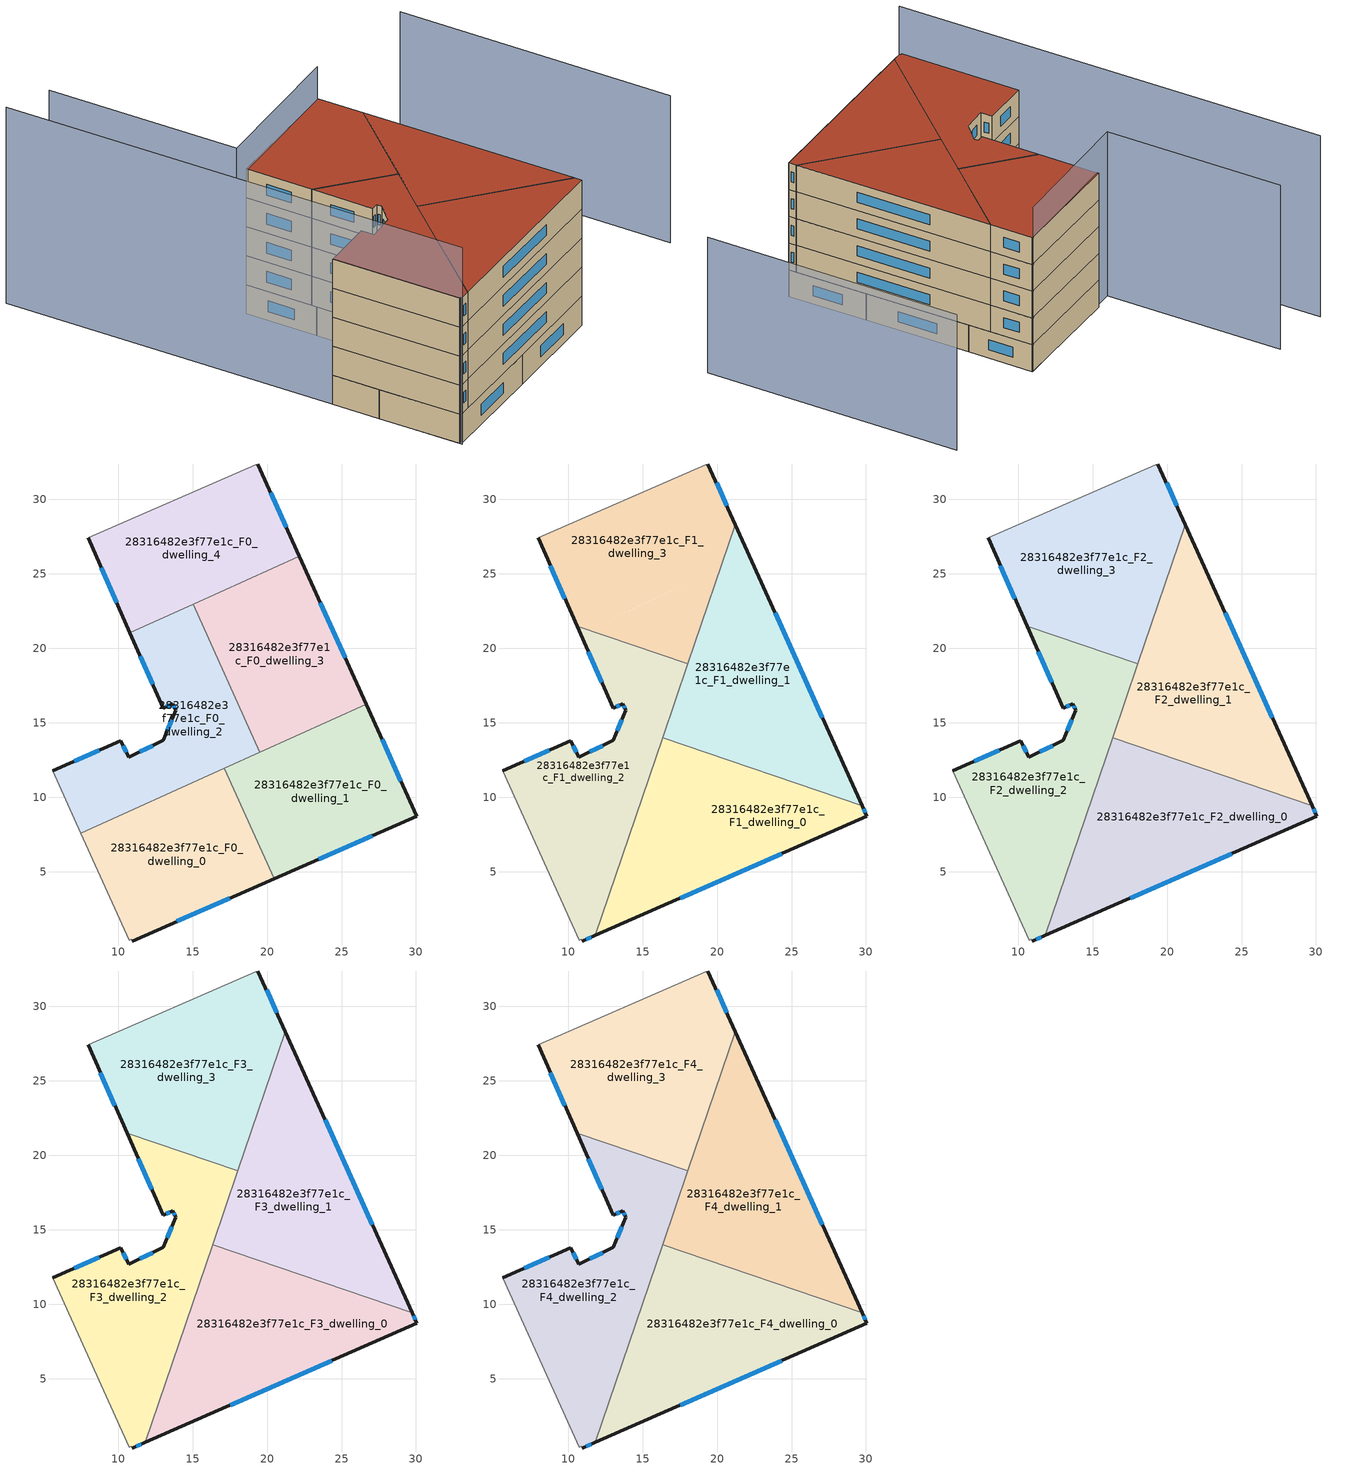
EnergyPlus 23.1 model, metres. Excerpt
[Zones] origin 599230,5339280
28316482e3f77e1c_F0_dwelling_0
 floor ground (EU_floor_Construction): 17.14,11.95 20.49,4.53 10.96,0.35 10.9,0.46 10.74,0.39 7.49,7.6 z0
 wall outside (EU_wall_Construction): 10.96,0.35 20.49,4.53 z0:3
 wall to 28316482e3f77e1c_F0_dwelling_1 (EU_wall_Construction): 20.49,4.53 17.14,11.95 z0:3
 wall adiabatic (EU_wall_Construction): 7.49,7.6 10.74,0.39 10.9,0.46 10.96,0.35 z0:3
 wall to 28316482e3f77e1c_F0_dwelling_2 (EU_wall_Construction): 17.14,11.95 7.49,7.6 z0:3
 window (EU_Window_Construction): 13.95,1.66 17.5,3.22 z0.94:2.06
28316482e3f77e1c_F0_dwelling_1
 floor ground (EU_floor_Construction): 26.67,16.24 30.06,8.73 20.49,4.53 17.14,11.95 z0
 wall outside (EU_wall_Construction): 20.49,4.53 30.06,8.73 26.67,16.24 z0:3
 wall to 28316482e3f77e1c_F0_dwelling_3 (EU_wall_Construction): 26.67,16.24 19.52,13.02 z0:3
 wall to 28316482e3f77e1c_F0_dwelling_2 (EU_wall_Construction): 19.52,13.02 17.14,11.95 z0:3
 window (EU_Window_Construction): 23.49,5.84 27.06,7.41 / 28.99,11.08 27.73,13.89 z0.94:2.06
28316482e3f77e1c_F0_dwelling_2
 floor ground (EU_floor_Construction): 15.03,22.97 19.52,13.02 7.49,7.6 5.6,11.77 10.18,13.79 10.72,12.69 13.04,13.83 13.86,15.84 13.67,16.28 13.02,15.99 10.79,21.06 z0
 wall outside (EU_wall_Construction): 10.79,21.06 13.02,15.99 13.67,16.28 13.86,15.84 13.04,13.83 10.72,12.69 10.18,13.79 5.6,11.77 z0:3
 wall to 28316482e3f77e1c_F0_dwelling_3 (EU_wall_Construction): 19.52,13.02 15.03,22.97 z0:3
 wall adiabatic (EU_wall_Construction): 5.6,11.77 7.49,7.6 z0:3
 wall to 28316482e3f77e1c_F0_dwelling_4 (EU_wall_Construction): 15.03,22.97 10.79,21.06 z0:3
 window (EU_Window_Construction): 8.74,13.16 7.04,12.41 / 10.55,13.04 10.35,13.45 / 12.31,13.47 11.44,13.05 / 13.6,15.21 13.3,14.46 / 13.73,16.14 13.8,15.98 / 13.22,16.08 13.47,16.19 / 11.49,19.47 12.32,17.58 z0.94:2.06
28316482e3f77e1c_F0_dwelling_3
 floor ground (EU_floor_Construction): 22.18,26.2 26.67,16.24 19.52,13.02 15.03,22.97 z0
 wall outside (EU_wall_Construction): 26.67,16.24 22.18,26.2 z0:3
 wall to 28316482e3f77e1c_F0_dwelling_4 (EU_wall_Construction): 22.18,26.2 15.03,22.97 z0:3
 window (EU_Window_Construction): 25.26,19.36 23.59,23.08 z0.94:2.06
28316482e3f77e1c_F0_dwelling_4
 floor ground (EU_floor_Construction): 19.39,32.38 22.18,26.2 10.79,21.06 7.98,27.42 19.25,32.33 z0
 wall outside (EU_wall_Construction): 22.18,26.2 19.39,32.38 / 7.98,27.42 10.79,21.06 z0:3
 wall adiabatic (EU_wall_Construction): 19.39,32.38 19.25,32.33 7.98,27.42 z0:3
 window (EU_Window_Construction): 21.3,28.13 20.26,30.44 / 8.86,25.43 9.91,23.05 z0.94:2.06
28316482e3f77e1c_F1_dwelling_0
 floor to 28316482e3f77e1c_F0_dwelling_0 (EU_floor_Construction): 17.14,11.95 20.49,4.53 11.81,0.72 15.37,11.15 z3
 floor to 28316482e3f77e1c_F0_dwelling_1 (EU_floor_Construction): 29.74,9.43 30.06,8.73 20.49,4.53 17.14,11.95 19.39,12.96 z3
 floor to 28316482e3f77e1c_F0_dwelling_2 (EU_floor_Construction): 19.39,12.96 15.37,11.15 16.34,14 z3
 wall outside (EU_wall_Construction): 11.81,0.72 30.06,8.73 29.74,9.43 z3:6
 wall to 28316482e3f77e1c_F1_dwelling_1 (EU_wall_Construction): 29.74,9.43 16.34,14 z3:6
 wall to 28316482e3f77e1c_F1_dwelling_2 (EU_wall_Construction): 16.34,14 11.81,0.72 z3:6
 window (EU_Window_Construction): 29.96,8.95 29.84,9.21 / 17.53,3.23 24.34,6.22 z3.94:5.06
28316482e3f77e1c_F1_dwelling_1
 floor to 28316482e3f77e1c_F0_dwelling_1 (EU_floor_Construction): 26.67,16.24 29.74,9.43 19.39,12.96 z3
 floor to 28316482e3f77e1c_F0_dwelling_3 (EU_floor_Construction): 22.18,26.2 26.67,16.24 19.52,13.02 17.52,17.45 20.2,25.3 z3
 floor to 28316482e3f77e1c_F0_dwelling_2 (EU_floor_Construction): 17.52,17.45 19.52,13.02 19.39,12.96 16.34,14 z3
 floor to 28316482e3f77e1c_F0_dwelling_4 (EU_floor_Construction): 21.22,28.31 22.18,26.2 20.2,25.3 z3
 wall outside (EU_wall_Construction): 29.74,9.43 21.22,28.31 z3:6
 wall to 28316482e3f77e1c_F1_dwelling_3 (EU_wall_Construction): 21.22,28.31 18.03,18.95 z3:6
 wall to 28316482e3f77e1c_F1_dwelling_2 (EU_wall_Construction): 18.03,18.95 16.34,14 z3:6
 window (EU_Window_Construction): 27.07,15.35 23.89,22.39 z3.94:5.06
28316482e3f77e1c_F1_dwelling_2
 floor to 28316482e3f77e1c_F0_dwelling_2 (EU_floor_Construction): 16.63,19.43 17.52,17.45 15.37,11.15 7.49,7.6 5.6,11.77 10.18,13.79 10.72,12.69 13.04,13.83 13.86,15.84 13.67,16.28 13.02,15.99 10.79,21.06 11.25,21.27 z3
 floor to 28316482e3f77e1c_F0_dwelling_0 (EU_floor_Construction): 15.37,11.15 11.81,0.72 10.96,0.35 10.9,0.46 10.74,0.39 7.49,7.6 z3
 floor to 28316482e3f77e1c_F0_dwelling_3 (EU_floor_Construction): 18.03,18.95 17.52,17.45 16.63,19.43 z3
 floor to 28316482e3f77e1c_F0_dwelling_4 (EU_floor_Construction): 11.25,21.27 10.79,21.06 10.6,21.49 z3
 wall outside (EU_wall_Construction): 10.6,21.49 13.02,15.99 13.67,16.28 13.86,15.84 13.04,13.83 10.72,12.69 10.18,13.79 5.6,11.77 / 10.96,0.35 11.81,0.72 z3:6
 wall adiabatic (EU_wall_Construction): 5.6,11.77 10.74,0.39 10.9,0.46 10.96,0.35 z3:6
 wall to 28316482e3f77e1c_F1_dwelling_3 (EU_wall_Construction): 18.03,18.95 10.6,21.49 z3:6
 window (EU_Window_Construction): 8.74,13.16 7.04,12.41 / 10.55,13.04 10.35,13.45 / 12.31,13.47 11.44,13.05 / 13.6,15.21 13.3,14.46 / 13.73,16.14 13.8,15.98 / 13.22,16.08 13.47,16.19 / 11.36,19.77 12.26,17.71 / 11.23,0.46 11.55,0.6 z3.94:5.06
28316482e3f77e1c_F1_dwelling_3
 floor to 28316482e3f77e1c_F0_dwelling_3 (EU_floor_Construction): 20.2,25.3 18.03,18.95 16.63,19.43 15.03,22.97 z3
 floor to 28316482e3f77e1c_F0_dwelling_4 (EU_floor_Construction): 19.39,32.38 21.22,28.31 20.2,25.3 11.25,21.27 10.6,21.49 7.98,27.42 19.25,32.33 z3
 floor to 28316482e3f77e1c_F0_dwelling_2 (EU_floor_Construction): 15.03,22.97 16.63,19.43 11.25,21.27 z3
 wall outside (EU_wall_Construction): 21.22,28.31 19.39,32.38 / 7.98,27.42 10.6,21.49 z3:6
 wall adiabatic (EU_wall_Construction): 19.39,32.38 19.25,32.33 7.98,27.42 z3:6
 window (EU_Window_Construction): 20.65,29.59 19.96,31.11 / 8.8,25.56 9.78,23.35 z3.94:5.06
28316482e3f77e1c_F2_dwelling_0
 floor to 28316482e3f77e1c_F1_dwelling_0 (EU_floor_Construction): 29.74,9.43 30.06,8.73 11.81,0.72 16.34,14 z6
 wall outside (EU_wall_Construction): 11.81,0.72 30.06,8.73 29.74,9.43 z6:9
 wall to 28316482e3f77e1c_F2_dwelling_1 (EU_wall_Construction): 29.74,9.43 16.34,14 z6:9
 wall to 28316482e3f77e1c_F2_dwelling_2 (EU_wall_Construction): 16.34,14 11.81,0.72 z6:9
 window (EU_Window_Construction): 29.96,8.95 29.84,9.21 / 17.53,3.23 24.34,6.22 z6.94:8.06
28316482e3f77e1c_F2_dwelling_1
 floor to 28316482e3f77e1c_F1_dwelling_1 (EU_floor_Construction): 21.22,28.31 29.74,9.43 16.34,14 z6
 wall outside (EU_wall_Construction): 29.74,9.43 21.22,28.31 z6:9
 wall to 28316482e3f77e1c_F2_dwelling_3 (EU_wall_Construction): 21.22,28.31 18.03,18.95 z6:9
 wall to 28316482e3f77e1c_F2_dwelling_2 (EU_wall_Construction): 18.03,18.95 16.34,14 z6:9
 window (EU_Window_Construction): 27.07,15.35 23.89,22.39 z6.94:8.06
28316482e3f77e1c_F2_dwelling_2
 floor to 28316482e3f77e1c_F1_dwelling_2 (EU_floor_Construction): 18.03,18.95 11.81,0.72 10.96,0.35 10.9,0.46 10.74,0.39 5.6,11.77 10.18,13.79 10.72,12.69 13.04,13.83 13.86,15.84 13.67,16.28 13.02,15.99 10.6,21.49 z6
 wall outside (EU_wall_Construction): 10.6,21.49 13.02,15.99 13.67,16.28 13.86,15.84 13.04,13.83 10.72,12.69 10.18,13.79 5.6,11.77 / 10.96,0.35 11.81,0.72 z6:9
 wall adiabatic (EU_wall_Construction): 5.6,11.77 10.74,0.39 10.9,0.46 10.96,0.35 z6:9
 wall to 28316482e3f77e1c_F2_dwelling_3 (EU_wall_Construction): 18.03,18.95 10.6,21.49 z6:9
 window (EU_Window_Construction): 8.74,13.16 7.04,12.41 / 10.55,13.04 10.35,13.45 / 12.31,13.47 11.44,13.05 / 13.6,15.21 13.3,14.46 / 13.73,16.14 13.8,15.98 / 13.22,16.08 13.47,16.19 / 11.36,19.77 12.26,17.71 / 11.23,0.46 11.55,0.6 z6.94:8.06
28316482e3f77e1c_F2_dwelling_3
 floor to 28316482e3f77e1c_F1_dwelling_3 (EU_floor_Construction): 19.39,32.38 21.22,28.31 18.03,18.95 10.6,21.49 7.98,27.42 19.25,32.33 z6
 wall outside (EU_wall_Construction): 21.22,28.31 19.39,32.38 / 7.98,27.42 10.6,21.49 z6:9
 wall adiabatic (EU_wall_Construction): 19.39,32.38 19.25,32.33 7.98,27.42 z6:9
 window (EU_Window_Construction): 20.65,29.59 19.96,31.11 / 8.8,25.56 9.78,23.35 z6.94:8.06
28316482e3f77e1c_F3_dwelling_0
 floor to 28316482e3f77e1c_F2_dwelling_0 (EU_floor_Construction): 29.74,9.43 30.06,8.73 11.81,0.72 16.34,14 z9
 wall outside (EU_wall_Construction): 11.81,0.72 30.06,8.73 29.74,9.43 z9:12
 wall to 28316482e3f77e1c_F3_dwelling_1 (EU_wall_Construction): 29.74,9.43 16.34,14 z9:12
 wall to 28316482e3f77e1c_F3_dwelling_2 (EU_wall_Construction): 16.34,14 11.81,0.72 z9:12
 window (EU_Window_Construction): 29.96,8.95 29.84,9.21 / 17.53,3.23 24.34,6.22 z9.94:11.06
28316482e3f77e1c_F3_dwelling_1
 floor to 28316482e3f77e1c_F2_dwelling_1 (EU_floor_Construction): 21.22,28.31 29.74,9.43 16.34,14 z9
 wall outside (EU_wall_Construction): 29.74,9.43 21.22,28.31 z9:12
 wall to 28316482e3f77e1c_F3_dwelling_3 (EU_wall_Construction): 21.22,28.31 18.03,18.95 z9:12
 wall to 28316482e3f77e1c_F3_dwelling_2 (EU_wall_Construction): 18.03,18.95 16.34,14 z9:12
 window (EU_Window_Construction): 27.07,15.35 23.89,22.39 z9.94:11.06
28316482e3f77e1c_F3_dwelling_2
 floor to 28316482e3f77e1c_F2_dwelling_2 (EU_floor_Construction): 18.03,18.95 11.81,0.72 10.96,0.35 10.9,0.46 10.74,0.39 5.6,11.77 10.18,13.79 10.72,12.69 13.04,13.83 13.86,15.84 13.67,16.28 13.02,15.99 10.6,21.49 z9
 wall outside (EU_wall_Construction): 10.6,21.49 13.02,15.99 13.67,16.28 13.86,15.84 13.04,13.83 10.72,12.69 10.18,13.79 5.6,11.77 / 10.96,0.35 11.81,0.72 z9:12
 wall adiabatic (EU_wall_Construction): 5.6,11.77 10.74,0.39 10.9,0.46 10.96,0.35 z9:12
 wall to 28316482e3f77e1c_F3_dwelling_3 (EU_wall_Construction): 18.03,18.95 10.6,21.49 z9:12
 window (EU_Window_Construction): 8.74,13.16 7.04,12.41 / 10.55,13.04 10.35,13.45 / 12.31,13.47 11.44,13.05 / 13.6,15.21 13.3,14.46 / 13.73,16.14 13.8,15.98 / 13.22,16.08 13.47,16.19 / 11.36,19.77 12.26,17.71 / 11.23,0.46 11.55,0.6 z9.94:11.06
28316482e3f77e1c_F3_dwelling_3
 floor to 28316482e3f77e1c_F2_dwelling_3 (EU_floor_Construction): 19.39,32.38 21.22,28.31 18.03,18.95 10.6,21.49 7.98,27.42 19.25,32.33 z9
 wall outside (EU_wall_Construction): 21.22,28.31 19.39,32.38 / 7.98,27.42 10.6,21.49 z9:12
 wall adiabatic (EU_wall_Construction): 19.39,32.38 19.25,32.33 7.98,27.42 z9:12
 window (EU_Window_Construction): 20.65,29.59 19.96,31.11 / 8.8,25.56 9.78,23.35 z9.94:11.06
28316482e3f77e1c_F4_dwelling_0
 floor to 28316482e3f77e1c_F3_dwelling_0 (EU_floor_Construction): 29.74,9.43 30.06,8.73 11.81,0.72 16.34,14 z12
 wall outside (EU_wall_Construction): 11.81,0.72 30.06,8.73 29.74,9.43 z12:15
 wall to 28316482e3f77e1c_F4_dwelling_1 (EU_wall_Construction): 29.74,9.43 16.34,14 z12:15
 wall to 28316482e3f77e1c_F4_dwelling_2 (EU_wall_Construction): 16.34,14 11.81,0.72 z12:15
 window (EU_Window_Construction): 29.96,8.95 29.84,9.21 / 17.53,3.23 24.34,6.22 z12.94:14.06
 roof outside (EU_roof_Construction): 30.06,8.73 29.74,9.43 16.34,14 11.81,0.72 z15
28316482e3f77e1c_F4_dwelling_1
 floor to 28316482e3f77e1c_F3_dwelling_1 (EU_floor_Construction): 21.22,28.31 29.74,9.43 16.34,14 z12
 wall outside (EU_wall_Construction): 29.74,9.43 21.22,28.31 z12:15
 wall to 28316482e3f77e1c_F4_dwelling_3 (EU_wall_Construction): 21.22,28.31 18.03,18.95 z12:15
 wall to 28316482e3f77e1c_F4_dwelling_2 (EU_wall_Construction): 18.03,18.95 16.34,14 z12:15
 window (EU_Window_Construction): 27.07,15.35 23.89,22.39 z12.94:14.06
 roof outside (EU_roof_Construction): 29.74,9.43 21.22,28.31 16.34,14 z15
28316482e3f77e1c_F4_dwelling_2
 floor to 28316482e3f77e1c_F3_dwelling_2 (EU_floor_Construction): 18.03,18.95 11.81,0.72 10.96,0.35 10.9,0.46 10.74,0.39 5.6,11.77 10.18,13.79 10.72,12.69 13.04,13.83 13.86,15.84 13.67,16.28 13.02,15.99 10.6,21.49 z12
 wall outside (EU_wall_Construction): 10.6,21.49 13.02,15.99 13.67,16.28 13.86,15.84 13.04,13.83 10.72,12.69 10.18,13.79 5.6,11.77 / 10.96,0.35 11.81,0.72 z12:15
 wall adiabatic (EU_wall_Construction): 5.6,11.77 10.74,0.39 10.9,0.46 10.96,0.35 z12:15
 wall to 28316482e3f77e1c_F4_dwelling_3 (EU_wall_Construction): 18.03,18.95 10.6,21.49 z12:15
 window (EU_Window_Construction): 8.74,13.16 7.04,12.41 / 10.55,13.04 10.35,13.45 / 12.31,13.47 11.44,13.05 / 13.6,15.21 13.3,14.46 / 13.73,16.14 13.8,15.98 / 13.22,16.08 13.47,16.19 / 11.36,19.77 12.26,17.71 / 11.23,0.46 11.55,0.6 z12.94:14.06
 roof outside (EU_roof_Construction): 11.81,0.72 18.03,18.95 10.6,21.49 13.02,15.99 13.67,16.28 13.86,15.84 13.04,13.83 10.72,12.69 10.18,13.79 5.6,11.77 10.74,0.39 10.9,0.46 10.96,0.35 z15
28316482e3f77e1c_F4_dwelling_3
 floor to 28316482e3f77e1c_F3_dwelling_3 (EU_floor_Construction): 19.39,32.38 21.22,28.31 18.03,18.95 10.6,21.49 7.98,27.42 19.25,32.33 z12
 wall outside (EU_wall_Construction): 21.22,28.31 19.39,32.38 / 7.98,27.42 10.6,21.49 z12:15
 wall adiabatic (EU_wall_Construction): 19.39,32.38 19.25,32.33 7.98,27.42 z12:15
 window (EU_Window_Construction): 20.65,29.59 19.96,31.11 / 8.8,25.56 9.78,23.35 z12.94:14.06
 roof outside (EU_roof_Construction): 18.03,18.95 21.22,28.31 19.39,32.38 19.25,32.33 7.98,27.42 10.6,21.49 z15
shading: -7.59,41.07 10.84,0.16 z0:20.3; 43.76,14.44 32.92,38.68 z0:15.2; 19.29,32.34 6.21,26.41 / 6.21,26.41 -1.39,43.18 z0:18.4
[Building]
EU S2 Campaign: North Axis=0; Terrain=City; Solar Distribution=FullExterior
[Site:Location]
Vienna: Latitude=48; Longitude=16.5; Time Zone=1; Elevation=183
[SizingPeriod:WeatherFileDays]
AnnualSizingPeriod: Begin Month=1; Begin Day of Month=1; End Month=12; End Day of Month=31; Day of Week for Start Day=Monday; Use Weather File Daylight Saving Period=No; Use Weather File Rain and Snow Indicators=No
[MATERIAL]
EU_InternalMass_Material: Roughness=MediumRough; Thickness=0.1; Conductivity=1; Density=1800; Specific Heat=900; Thermal Absorptance=0.9; Solar Absorptance=0.7; Visible Absorptance=0.7
[MATERIAL:NOMASS] Roughness=MediumRough; Thermal Absorptance=0.9; Solar Absorptance=0.7; Visible Absorptance=0.7
Name | Thermal Resistance
EU_wall_NoMass | 0.914258
EU_roof_NoMass | 0.954009
EU_floor_NoMass | 1.09711
[WINDOWMATERIAL:SIMPLEGLAZINGSYSTEM]
EU_Window_SimpleGlazing: UFactor=2.09642; Solar Heat Gain Coefficient=0.65; Visible Transmittance=0.65
[CONSTRUCTION]
EU_wall_Construction: EU_wall_NoMass
EU_roof_Construction: EU_roof_NoMass
EU_floor_Construction: EU_floor_NoMass
EU_Window_Construction: EU_Window_SimpleGlazing
EU_InternalMass_Construction: EU_InternalMass_Material
[ZONE] Type=1; Multiplier=1; Ceiling Height=autocalculate; Floor Area=autocalculate; Part of Total Floor Area=Yes
Name | Volume
28316482e3f77e1c_F0_dwelling_0; 28316482e3f77e1c_F0_dwelling_2 | 256.852
28316482e3f77e1c_F1_dwelling_0; 28316482e3f77e1c_F2_dwelling_0; 28316482e3f77e1c_F3_dwelling_0; 28316482e3f77e1c_F4_dwelling_0 | 321.069
28316482e3f77e1c_F0_dwelling_1 | 256.858
28316482e3f77e1c_F1_dwelling_1; 28316482e3f77e1c_F2_dwelling_1; 28316482e3f77e1c_F3_dwelling_1; 28316482e3f77e1c_F4_dwelling_1 | 321.039
28316482e3f77e1c_F1_dwelling_2; 28316482e3f77e1c_F2_dwelling_2; 28316482e3f77e1c_F3_dwelling_2; 28316482e3f77e1c_F4_dwelling_2 | 321.079
28316482e3f77e1c_F0_dwelling_3 | 256.831
28316482e3f77e1c_F1_dwelling_3; 28316482e3f77e1c_F2_dwelling_3; 28316482e3f77e1c_F3_dwelling_3; 28316482e3f77e1c_F4_dwelling_3 | 321.084
28316482e3f77e1c_F0_dwelling_4 | 256.869
[INTERNALMASS] Construction=EU_InternalMass_Construction
Name | Zone or ZoneList | Surface Area
28316482e3f77e1c_F0_dwelling_0_EU_InternalMass | 28316482e3f77e1c_F0_dwelling_0 | 85.6176
28316482e3f77e1c_F0_dwelling_1_EU_InternalMass | 28316482e3f77e1c_F0_dwelling_1 | 85.6187
28316482e3f77e1c_F0_dwelling_2_EU_InternalMass | 28316482e3f77e1c_F0_dwelling_2 | 85.6179
28316482e3f77e1c_F0_dwelling_3_EU_InternalMass | 28316482e3f77e1c_F0_dwelling_3 | 85.6129
28316482e3f77e1c_F0_dwelling_4_EU_InternalMass | 28316482e3f77e1c_F0_dwelling_4 | 85.6227
28316482e3f77e1c_F1_dwelling_0_EU_InternalMass | 28316482e3f77e1c_F1_dwelling_0 | 107.028
28316482e3f77e1c_F1_dwelling_1_EU_InternalMass | 28316482e3f77e1c_F1_dwelling_1 | 107.015
28316482e3f77e1c_F1_dwelling_2_EU_InternalMass | 28316482e3f77e1c_F1_dwelling_2 | 107.026
28316482e3f77e1c_F1_dwelling_3_EU_InternalMass | 28316482e3f77e1c_F1_dwelling_3 | 107.028
28316482e3f77e1c_F2_dwelling_0_EU_InternalMass | 28316482e3f77e1c_F2_dwelling_0 | 107.028
28316482e3f77e1c_F2_dwelling_1_EU_InternalMass | 28316482e3f77e1c_F2_dwelling_1 | 107.015
28316482e3f77e1c_F2_dwelling_2_EU_InternalMass | 28316482e3f77e1c_F2_dwelling_2 | 107.026
28316482e3f77e1c_F2_dwelling_3_EU_InternalMass | 28316482e3f77e1c_F2_dwelling_3 | 107.028
28316482e3f77e1c_F3_dwelling_0_EU_InternalMass | 28316482e3f77e1c_F3_dwelling_0 | 107.028
28316482e3f77e1c_F3_dwelling_1_EU_InternalMass | 28316482e3f77e1c_F3_dwelling_1 | 107.015
28316482e3f77e1c_F3_dwelling_2_EU_InternalMass | 28316482e3f77e1c_F3_dwelling_2 | 107.026
28316482e3f77e1c_F3_dwelling_3_EU_InternalMass | 28316482e3f77e1c_F3_dwelling_3 | 107.028
28316482e3f77e1c_F4_dwelling_0_EU_InternalMass | 28316482e3f77e1c_F4_dwelling_0 | 107.028
28316482e3f77e1c_F4_dwelling_1_EU_InternalMass | 28316482e3f77e1c_F4_dwelling_1 | 107.015
28316482e3f77e1c_F4_dwelling_2_EU_InternalMass | 28316482e3f77e1c_F4_dwelling_2 | 107.026
28316482e3f77e1c_F4_dwelling_3_EU_InternalMass | 28316482e3f77e1c_F4_dwelling_3 | 107.028
[OTHEREQUIPMENT] Fuel Type=Electricity; Design Level Calculation Method=Watts/Area; Power per Zone Floor Area=1; Fraction Latent=0; Fraction Radiant=0; Fraction Lost=0; Carbon Dioxide Generation Rate=0; EndUse Subcategory=EU_Step8_InternalGains
Name | Zone or ZoneList or Space or SpaceList | Schedule
EU_Step8_InternalGain_28316482e3f77e1c_F0_dwelling_0_f000 | 28316482e3f77e1c_F0_dwelling_0 | EU_Step8_GainSchedule_28316482e3f77e1c_F0_dwelling_0_f000
EU_Step8_InternalGain_28316482e3f77e1c_F0_dwelling_1_f000 | 28316482e3f77e1c_F0_dwelling_1 | EU_Step8_GainSchedule_28316482e3f77e1c_F0_dwelling_1_f000
EU_Step8_InternalGain_28316482e3f77e1c_F0_dwelling_2_f000 | 28316482e3f77e1c_F0_dwelling_2 | EU_Step8_GainSchedule_28316482e3f77e1c_F0_dwelling_2_f000
EU_Step8_InternalGain_28316482e3f77e1c_F0_dwelling_3_f000 | 28316482e3f77e1c_F0_dwelling_3 | EU_Step8_GainSchedule_28316482e3f77e1c_F0_dwelling_3_f000
EU_Step8_InternalGain_28316482e3f77e1c_F0_dwelling_4_f000 | 28316482e3f77e1c_F0_dwelling_4 | EU_Step8_GainSchedule_28316482e3f77e1c_F0_dwelling_4_f000
EU_Step8_InternalGain_28316482e3f77e1c_F1_dwelling_0_f000 | 28316482e3f77e1c_F1_dwelling_0 | EU_Step8_GainSchedule_28316482e3f77e1c_F1_dwelling_0_f000
EU_Step8_InternalGain_28316482e3f77e1c_F1_dwelling_1_f000 | 28316482e3f77e1c_F1_dwelling_1 | EU_Step8_GainSchedule_28316482e3f77e1c_F1_dwelling_1_f000
EU_Step8_InternalGain_28316482e3f77e1c_F1_dwelling_2_f000 | 28316482e3f77e1c_F1_dwelling_2 | EU_Step8_GainSchedule_28316482e3f77e1c_F1_dwelling_2_f000
EU_Step8_InternalGain_28316482e3f77e1c_F1_dwelling_3_f000 | 28316482e3f77e1c_F1_dwelling_3 | EU_Step8_GainSchedule_28316482e3f77e1c_F1_dwelling_3_f000
EU_Step8_InternalGain_28316482e3f77e1c_F2_dwelling_0_f000 | 28316482e3f77e1c_F2_dwelling_0 | EU_Step8_GainSchedule_28316482e3f77e1c_F2_dwelling_0_f000
EU_Step8_InternalGain_28316482e3f77e1c_F2_dwelling_1_f000 | 28316482e3f77e1c_F2_dwelling_1 | EU_Step8_GainSchedule_28316482e3f77e1c_F2_dwelling_1_f000
EU_Step8_InternalGain_28316482e3f77e1c_F2_dwelling_2_f000 | 28316482e3f77e1c_F2_dwelling_2 | EU_Step8_GainSchedule_28316482e3f77e1c_F2_dwelling_2_f000
EU_Step8_InternalGain_28316482e3f77e1c_F2_dwelling_3_f000 | 28316482e3f77e1c_F2_dwelling_3 | EU_Step8_GainSchedule_28316482e3f77e1c_F2_dwelling_3_f000
EU_Step8_InternalGain_28316482e3f77e1c_F3_dwelling_0_f000 | 28316482e3f77e1c_F3_dwelling_0 | EU_Step8_GainSchedule_28316482e3f77e1c_F3_dwelling_0_f000
EU_Step8_InternalGain_28316482e3f77e1c_F3_dwelling_1_f000 | 28316482e3f77e1c_F3_dwelling_1 | EU_Step8_GainSchedule_28316482e3f77e1c_F3_dwelling_1_f000
EU_Step8_InternalGain_28316482e3f77e1c_F3_dwelling_2_f000 | 28316482e3f77e1c_F3_dwelling_2 | EU_Step8_GainSchedule_28316482e3f77e1c_F3_dwelling_2_f000
EU_Step8_InternalGain_28316482e3f77e1c_F3_dwelling_3_f000 | 28316482e3f77e1c_F3_dwelling_3 | EU_Step8_GainSchedule_28316482e3f77e1c_F3_dwelling_3_f000
EU_Step8_InternalGain_28316482e3f77e1c_F4_dwelling_0_f000 | 28316482e3f77e1c_F4_dwelling_0 | EU_Step8_GainSchedule_28316482e3f77e1c_F4_dwelling_0_f000
EU_Step8_InternalGain_28316482e3f77e1c_F4_dwelling_1_f000 | 28316482e3f77e1c_F4_dwelling_1 | EU_Step8_GainSchedule_28316482e3f77e1c_F4_dwelling_1_f000
EU_Step8_InternalGain_28316482e3f77e1c_F4_dwelling_2_f000 | 28316482e3f77e1c_F4_dwelling_2 | EU_Step8_GainSchedule_28316482e3f77e1c_F4_dwelling_2_f000
EU_Step8_InternalGain_28316482e3f77e1c_F4_dwelling_3_f000 | 28316482e3f77e1c_F4_dwelling_3 | EU_Step8_GainSchedule_28316482e3f77e1c_F4_dwelling_3_f000
[ZONEVENTILATION:DESIGNFLOWRATE] Schedule=EU_AlwaysOn; Design Flow Rate Calculation Method=AirChanges/Hour; Air Changes per Hour=0.546891; Ventilation Type=Natural; Fan Pressure Rise=0; Fan Total Efficiency=1; Constant Term Coefficient=1; Temperature Term Coefficient=0; Velocity Term Coefficient=0; Velocity Squared Term Coefficient=0; Minimum Indoor Temperature=-100; Maximum Indoor Temperature=100; Delta Temperature=-100; Minimum Outdoor Temperature=-100; Maximum Outdoor Temperature=100; Maximum Wind Speed=40
Name | Zone or ZoneList or Space or SpaceList
EU_ConstantAir_28316482e3f77e1c_F0_dwelling_0 | 28316482e3f77e1c_F0_dwelling_0
EU_ConstantAir_28316482e3f77e1c_F0_dwelling_1 | 28316482e3f77e1c_F0_dwelling_1
EU_ConstantAir_28316482e3f77e1c_F0_dwelling_2 | 28316482e3f77e1c_F0_dwelling_2
EU_ConstantAir_28316482e3f77e1c_F0_dwelling_3 | 28316482e3f77e1c_F0_dwelling_3
EU_ConstantAir_28316482e3f77e1c_F0_dwelling_4 | 28316482e3f77e1c_F0_dwelling_4
EU_ConstantAir_28316482e3f77e1c_F1_dwelling_0 | 28316482e3f77e1c_F1_dwelling_0
EU_ConstantAir_28316482e3f77e1c_F1_dwelling_1 | 28316482e3f77e1c_F1_dwelling_1
EU_ConstantAir_28316482e3f77e1c_F1_dwelling_2 | 28316482e3f77e1c_F1_dwelling_2
EU_ConstantAir_28316482e3f77e1c_F1_dwelling_3 | 28316482e3f77e1c_F1_dwelling_3
EU_ConstantAir_28316482e3f77e1c_F2_dwelling_0 | 28316482e3f77e1c_F2_dwelling_0
EU_ConstantAir_28316482e3f77e1c_F2_dwelling_1 | 28316482e3f77e1c_F2_dwelling_1
EU_ConstantAir_28316482e3f77e1c_F2_dwelling_2 | 28316482e3f77e1c_F2_dwelling_2
EU_ConstantAir_28316482e3f77e1c_F2_dwelling_3 | 28316482e3f77e1c_F2_dwelling_3
EU_ConstantAir_28316482e3f77e1c_F3_dwelling_0 | 28316482e3f77e1c_F3_dwelling_0
EU_ConstantAir_28316482e3f77e1c_F3_dwelling_1 | 28316482e3f77e1c_F3_dwelling_1
EU_ConstantAir_28316482e3f77e1c_F3_dwelling_2 | 28316482e3f77e1c_F3_dwelling_2
EU_ConstantAir_28316482e3f77e1c_F3_dwelling_3 | 28316482e3f77e1c_F3_dwelling_3
EU_ConstantAir_28316482e3f77e1c_F4_dwelling_0 | 28316482e3f77e1c_F4_dwelling_0
EU_ConstantAir_28316482e3f77e1c_F4_dwelling_1 | 28316482e3f77e1c_F4_dwelling_1
EU_ConstantAir_28316482e3f77e1c_F4_dwelling_2 | 28316482e3f77e1c_F4_dwelling_2
EU_ConstantAir_28316482e3f77e1c_F4_dwelling_3 | 28316482e3f77e1c_F4_dwelling_3
[HVACTEMPLATE:THERMOSTAT] Constant Heating Setpoint=20; Constant Cooling Setpoint=50
EU_HeatOnly_28316482e3f77e1c_F0_dwelling_0; EU_HeatOnly_28316482e3f77e1c_F0_dwelling_1; EU_HeatOnly_28316482e3f77e1c_F0_dwelling_2; EU_HeatOnly_28316482e3f77e1c_F0_dwelling_3; EU_HeatOnly_28316482e3f77e1c_F0_dwelling_4; EU_HeatOnly_28316482e3f77e1c_F1_dwelling_0; EU_HeatOnly_28316482e3f77e1c_F1_dwelling_1; EU_HeatOnly_28316482e3f77e1c_F1_dwelling_2; EU_HeatOnly_28316482e3f77e1c_F1_dwelling_3; EU_HeatOnly_28316482e3f77e1c_F2_dwelling_0; EU_HeatOnly_28316482e3f77e1c_F2_dwelling_1; EU_HeatOnly_28316482e3f77e1c_F2_dwelling_2; EU_HeatOnly_28316482e3f77e1c_F2_dwelling_3; EU_HeatOnly_28316482e3f77e1c_F3_dwelling_0; EU_HeatOnly_28316482e3f77e1c_F3_dwelling_1; EU_HeatOnly_28316482e3f77e1c_F3_dwelling_2; EU_HeatOnly_28316482e3f77e1c_F3_dwelling_3; EU_HeatOnly_28316482e3f77e1c_F4_dwelling_0; EU_HeatOnly_28316482e3f77e1c_F4_dwelling_1; EU_HeatOnly_28316482e3f77e1c_F4_dwelling_2; EU_HeatOnly_28316482e3f77e1c_F4_dwelling_3
[HVACTEMPLATE:ZONE:IDEALLOADSAIRSYSTEM] System Availability Schedule=EU_AlwaysOn; Maximum Heating Supply Air Temperature=50; Minimum Cooling Supply Air Temperature=13; Maximum Heating Supply Air Humidity Ratio=0.0156; Minimum Cooling Supply Air Humidity Ratio=0.0077; Heating Limit=NoLimit; Cooling Limit=NoLimit; Heating Availability Schedule=EU_AlwaysOn; Cooling Availability Schedule=EU_CoolingOff; Dehumidification Control Type=ConstantSensibleHeatRatio; Cooling Sensible Heat Ratio=0.7; Dehumidification Setpoint=60; Humidification Control Type=None; Humidification Setpoint=30; Outdoor Air Method=None; Outdoor Air Flow Rate per Person=0.00944; Outdoor Air Flow Rate per Zone Floor Area=0; Outdoor Air Flow Rate per Zone=0; Demand Controlled Ventilation Type=None; Outdoor Air Economizer Type=NoEconomizer; Heat Recovery Type=None; Sensible Heat Recovery Effectiveness=0.7; Latent Heat Recovery Effectiveness=0.65
Name | Template Thermostat
28316482e3f77e1c_F0_dwelling_0 | EU_HeatOnly_28316482e3f77e1c_F0_dwelling_0
28316482e3f77e1c_F0_dwelling_1 | EU_HeatOnly_28316482e3f77e1c_F0_dwelling_1
28316482e3f77e1c_F0_dwelling_2 | EU_HeatOnly_28316482e3f77e1c_F0_dwelling_2
28316482e3f77e1c_F0_dwelling_3 | EU_HeatOnly_28316482e3f77e1c_F0_dwelling_3
28316482e3f77e1c_F0_dwelling_4 | EU_HeatOnly_28316482e3f77e1c_F0_dwelling_4
28316482e3f77e1c_F1_dwelling_0 | EU_HeatOnly_28316482e3f77e1c_F1_dwelling_0
28316482e3f77e1c_F1_dwelling_1 | EU_HeatOnly_28316482e3f77e1c_F1_dwelling_1
28316482e3f77e1c_F1_dwelling_2 | EU_HeatOnly_28316482e3f77e1c_F1_dwelling_2
28316482e3f77e1c_F1_dwelling_3 | EU_HeatOnly_28316482e3f77e1c_F1_dwelling_3
28316482e3f77e1c_F2_dwelling_0 | EU_HeatOnly_28316482e3f77e1c_F2_dwelling_0
28316482e3f77e1c_F2_dwelling_1 | EU_HeatOnly_28316482e3f77e1c_F2_dwelling_1
28316482e3f77e1c_F2_dwelling_2 | EU_HeatOnly_28316482e3f77e1c_F2_dwelling_2
28316482e3f77e1c_F2_dwelling_3 | EU_HeatOnly_28316482e3f77e1c_F2_dwelling_3
28316482e3f77e1c_F3_dwelling_0 | EU_HeatOnly_28316482e3f77e1c_F3_dwelling_0
28316482e3f77e1c_F3_dwelling_1 | EU_HeatOnly_28316482e3f77e1c_F3_dwelling_1
28316482e3f77e1c_F3_dwelling_2 | EU_HeatOnly_28316482e3f77e1c_F3_dwelling_2
28316482e3f77e1c_F3_dwelling_3 | EU_HeatOnly_28316482e3f77e1c_F3_dwelling_3
28316482e3f77e1c_F4_dwelling_0 | EU_HeatOnly_28316482e3f77e1c_F4_dwelling_0
28316482e3f77e1c_F4_dwelling_1 | EU_HeatOnly_28316482e3f77e1c_F4_dwelling_1
28316482e3f77e1c_F4_dwelling_2 | EU_HeatOnly_28316482e3f77e1c_F4_dwelling_2
28316482e3f77e1c_F4_dwelling_3 | EU_HeatOnly_28316482e3f77e1c_F4_dwelling_3
[SIZING:ZONE] Zone Cooling Design Supply Air Temperature Input Method=SupplyAirTemperature; Zone Cooling Design Supply Air Temperature=13; Zone Heating Design Supply Air Temperature Input Method=SupplyAirTemperature; Zone Heating Design Supply Air Temperature=50; Zone Cooling Design Supply Air Humidity Ratio=0.008; Zone Heating Design Supply Air Humidity Ratio=0.008; Cooling Design Air Flow Method=DesignDay; Cooling Design Air Flow Rate=0; Cooling Minimum Air Flow per Zone Floor Area=0.000762; Cooling Minimum Air Flow=0; Cooling Minimum Air Flow Fraction=0.2; Heating Design Air Flow Method=DesignDay; Heating Design Air Flow Rate=0; Heating Maximum Air Flow per Zone Floor Area=0.002032; Heating Maximum Air Flow=0.141576; Heating Maximum Air Flow Fraction=0.3; Account for Dedicated Outdoor Air System=No; Dedicated Outdoor Air System Control Strategy=NeutralSupplyAir; Dedicated Outdoor Air Low Setpoint Temperature for Design=autosize; Dedicated Outdoor Air High Setpoint Temperature for Design=autosize; Zone Load Sizing Method=Sensible Load Only No Latent Load; Zone Latent Cooling Design Supply Air Humidity Ratio Input Method=HumidityRatioDifference; Zone Cooling Design Supply Air Humidity Ratio Difference=0.005; Zone Latent Heating Design Supply Air Humidity Ratio Input Method=HumidityRatioDifference; Zone Humidification Design Supply Air Humidity Ratio Difference=0.005
28316482e3f77e1c_F0_dwelling_0; 28316482e3f77e1c_F0_dwelling_1; 28316482e3f77e1c_F0_dwelling_2; 28316482e3f77e1c_F0_dwelling_3; 28316482e3f77e1c_F0_dwelling_4; 28316482e3f77e1c_F1_dwelling_0; 28316482e3f77e1c_F1_dwelling_1; 28316482e3f77e1c_F1_dwelling_2; 28316482e3f77e1c_F1_dwelling_3; 28316482e3f77e1c_F2_dwelling_0; 28316482e3f77e1c_F2_dwelling_1; 28316482e3f77e1c_F2_dwelling_2; 28316482e3f77e1c_F2_dwelling_3; 28316482e3f77e1c_F3_dwelling_0; 28316482e3f77e1c_F3_dwelling_1; 28316482e3f77e1c_F3_dwelling_2; 28316482e3f77e1c_F3_dwelling_3; 28316482e3f77e1c_F4_dwelling_0; 28316482e3f77e1c_F4_dwelling_1; 28316482e3f77e1c_F4_dwelling_2; 28316482e3f77e1c_F4_dwelling_3
[SCHEDULE:CONSTANT]
Name | Hourly Value
EU_AlwaysOn | 1
EU_CoolingOff | 0
[SCHEDULE:FILE] Column Number=1; Rows to Skip at Top=0; Number of Hours of Data=8760; Column Separator=Comma; Interpolate to Timestep=No; Minutes per Item=60; Adjust Schedule for Daylight Savings=Yes
Name | File
EU_Step8_GainSchedule_28316482e3f77e1c_F0_dwelling_0_f000 | ../../schedules/28316482e3f77e1c/28316482e3f77e1c_F0_dwelling_0_f000_gain.csv
EU_Step8_GainSchedule_28316482e3f77e1c_F0_dwelling_1_f000 | ../../schedules/28316482e3f77e1c/28316482e3f77e1c_F0_dwelling_1_f000_gain.csv
EU_Step8_GainSchedule_28316482e3f77e1c_F0_dwelling_2_f000 | ../../schedules/28316482e3f77e1c/28316482e3f77e1c_F0_dwelling_2_f000_gain.csv
EU_Step8_GainSchedule_28316482e3f77e1c_F0_dwelling_3_f000 | ../../schedules/28316482e3f77e1c/28316482e3f77e1c_F0_dwelling_3_f000_gain.csv
EU_Step8_GainSchedule_28316482e3f77e1c_F0_dwelling_4_f000 | ../../schedules/28316482e3f77e1c/28316482e3f77e1c_F0_dwelling_4_f000_gain.csv
EU_Step8_GainSchedule_28316482e3f77e1c_F1_dwelling_0_f000 | ../../schedules/28316482e3f77e1c/28316482e3f77e1c_F1_dwelling_0_f000_gain.csv
EU_Step8_GainSchedule_28316482e3f77e1c_F1_dwelling_1_f000 | ../../schedules/28316482e3f77e1c/28316482e3f77e1c_F1_dwelling_1_f000_gain.csv
EU_Step8_GainSchedule_28316482e3f77e1c_F1_dwelling_2_f000 | ../../schedules/28316482e3f77e1c/28316482e3f77e1c_F1_dwelling_2_f000_gain.csv
EU_Step8_GainSchedule_28316482e3f77e1c_F1_dwelling_3_f000 | ../../schedules/28316482e3f77e1c/28316482e3f77e1c_F1_dwelling_3_f000_gain.csv
EU_Step8_GainSchedule_28316482e3f77e1c_F2_dwelling_0_f000 | ../../schedules/28316482e3f77e1c/28316482e3f77e1c_F2_dwelling_0_f000_gain.csv
EU_Step8_GainSchedule_28316482e3f77e1c_F2_dwelling_1_f000 | ../../schedules/28316482e3f77e1c/28316482e3f77e1c_F2_dwelling_1_f000_gain.csv
EU_Step8_GainSchedule_28316482e3f77e1c_F2_dwelling_2_f000 | ../../schedules/28316482e3f77e1c/28316482e3f77e1c_F2_dwelling_2_f000_gain.csv
EU_Step8_GainSchedule_28316482e3f77e1c_F2_dwelling_3_f000 | ../../schedules/28316482e3f77e1c/28316482e3f77e1c_F2_dwelling_3_f000_gain.csv
EU_Step8_GainSchedule_28316482e3f77e1c_F3_dwelling_0_f000 | ../../schedules/28316482e3f77e1c/28316482e3f77e1c_F3_dwelling_0_f000_gain.csv
EU_Step8_GainSchedule_28316482e3f77e1c_F3_dwelling_1_f000 | ../../schedules/28316482e3f77e1c/28316482e3f77e1c_F3_dwelling_1_f000_gain.csv
EU_Step8_GainSchedule_28316482e3f77e1c_F3_dwelling_2_f000 | ../../schedules/28316482e3f77e1c/28316482e3f77e1c_F3_dwelling_2_f000_gain.csv
EU_Step8_GainSchedule_28316482e3f77e1c_F3_dwelling_3_f000 | ../../schedules/28316482e3f77e1c/28316482e3f77e1c_F3_dwelling_3_f000_gain.csv
EU_Step8_GainSchedule_28316482e3f77e1c_F4_dwelling_0_f000 | ../../schedules/28316482e3f77e1c/28316482e3f77e1c_F4_dwelling_0_f000_gain.csv
EU_Step8_GainSchedule_28316482e3f77e1c_F4_dwelling_1_f000 | ../../schedules/28316482e3f77e1c/28316482e3f77e1c_F4_dwelling_1_f000_gain.csv
EU_Step8_GainSchedule_28316482e3f77e1c_F4_dwelling_2_f000 | ../../schedules/28316482e3f77e1c/28316482e3f77e1c_F4_dwelling_2_f000_gain.csv
EU_Step8_GainSchedule_28316482e3f77e1c_F4_dwelling_3_f000 | ../../schedules/28316482e3f77e1c/28316482e3f77e1c_F4_dwelling_3_f000_gain.csv
